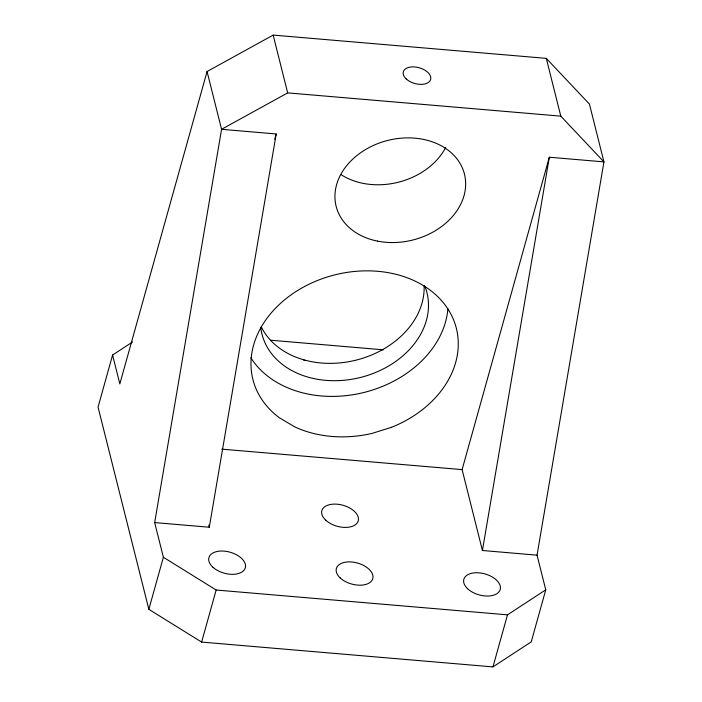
<?xml version="1.0" encoding="UTF-8"?>
<svg xmlns="http://www.w3.org/2000/svg" width="702" height="702" viewBox="0 0 702 702"><rect width="100%" height="100%" fill="white"/><g stroke="black" fill="none" stroke-linecap="round" stroke-linejoin="round"><path stroke-width="1.05" d="M148.842 609.318L163.382 557.256L154.668 522.586L221.578 129.308L207.064 71.534L273.157 35.1L546.288 58.363L589.434 104.098L603.948 161.881L537.048 555.159L545.761 589.82L531.221 641.891L492.953 666.9L201.623 642.084L148.842 609.318L98.052 407.09L112.583 355.028L132.625 341.927M154.668 522.586L209.301 527.237L276.202 133.968L221.578 129.308L287.671 92.883L560.793 116.146L603.948 161.881L549.324 157.23L462.109 469.612L482.423 550.5L537.048 555.159M482.423 550.5L549.324 157.23M207.064 71.534L119.84 383.915L112.583 355.028M274.728 139.242L276.202 133.968M201.623 642.084L216.155 590.022L163.382 557.256M492.953 666.9L507.493 614.838L545.761 589.82M270.875 340.233L383.266 349.807M221.753 449.14L462.109 469.612M216.155 590.022L507.493 614.838M546.288 58.363L560.793 116.146M273.157 35.1L287.671 92.883M208.766 525.14L209.301 527.237M303.755 360.135A18.901 10.899 15.6 0 1 305.686 360.547M424.763 285.977A85.047 66.023 -14.1 0 1 360.582 377.43A85.047 66.023 -14.1 0 1 260.732 327.237M424.087 285.495A85.047 66.023 -14.1 0 1 356.888 359.924A85.047 66.023 -14.1 0 1 261.592 327.457M447.894 308.775A104.896 81.432 -14.1 0 1 363.961 392.462A104.896 81.432 -14.1 0 1 250.825 357.757M445.709 147.455A66.155 51.351 -14.1 0 1 341.339 174.816M391.593 427.281L371.99 433.424A104.896 81.432 -14.1 0 1 294.647 426.834L279.308 417.716A104.896 81.432 -14.1 0 1 293.84 292.945A104.896 81.432 -14.1 0 1 445.796 305.888A104.896 81.432 -14.1 0 1 391.593 427.281M406.239 78.949A14.172 8.17 15.6 0 0 429.896 80.967A14.172 8.17 15.6 0 0 414.803 66.953A14.172 8.17 15.6 0 0 406.239 78.949M340.251 577.974A18.901 10.899 15.6 0 0 371.788 580.659A18.901 10.899 15.6 0 0 351.667 561.986A18.901 10.899 15.6 0 0 340.251 577.974M325.737 520.191A18.901 10.899 15.6 0 0 357.274 522.876A18.901 10.899 15.6 0 0 337.153 504.203A18.901 10.899 15.6 0 0 325.737 520.191M377.571 241.128A66.155 51.351 -14.1 0 0 464.742 175.316A66.155 51.351 -14.1 0 0 358.59 154.221A66.155 51.351 -14.1 0 0 377.571 241.128M467.707 588.829A18.901 10.899 15.6 0 0 499.245 591.514A18.901 10.899 15.6 0 0 479.124 572.841A18.901 10.899 15.6 0 0 467.707 588.829M212.794 567.119A18.901 10.899 15.6 0 0 244.331 569.805A18.901 10.899 15.6 0 0 224.21 551.123A18.901 10.899 15.6 0 0 212.794 567.119"/></g></svg>
